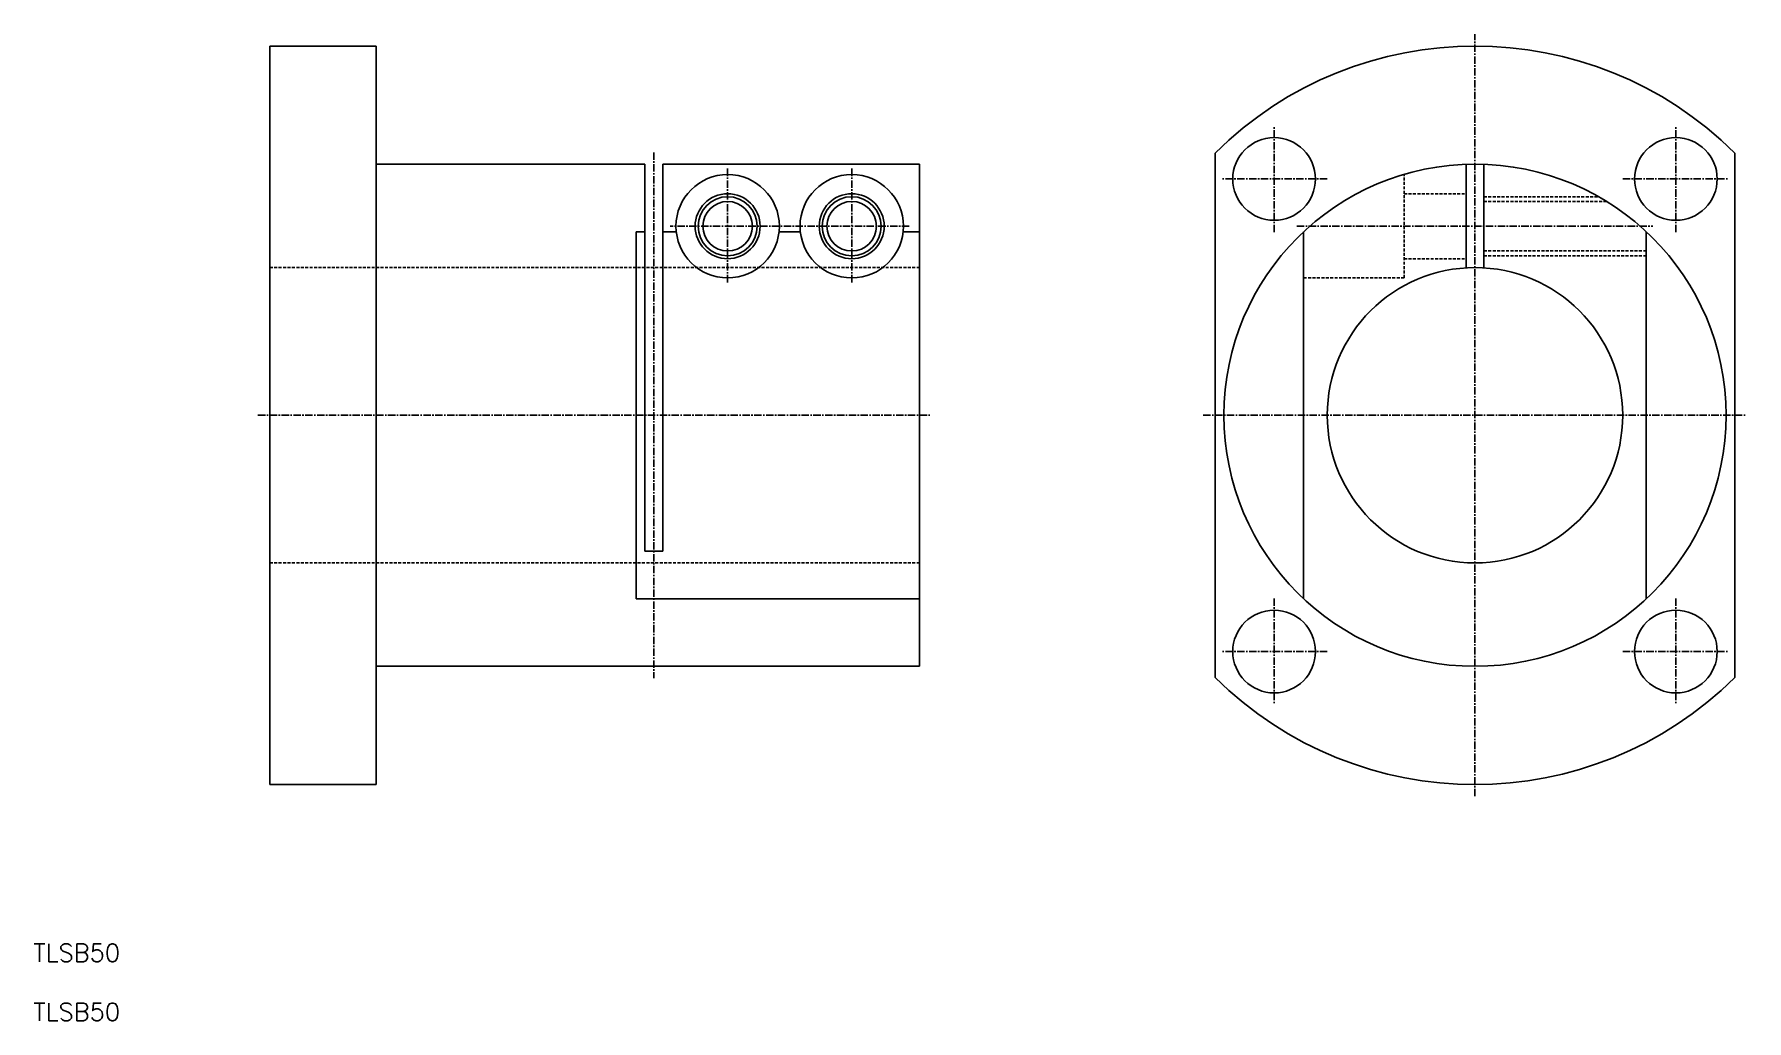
# Model space of a CAD drawing. Extents: x 10 to 300, y 10 to 177.
import ezdxf

# ---------------------------------------------------------------- set-up
doc = ezdxf.new("R2010")
doc.units = 0
doc.linetypes.add('CENTER', pattern=[2, 1.25, -0.25, 0.25, -0.25])
doc.linetypes.add('DASHED', pattern=[0.75, 0.5, -0.25])
doc.layers.get('0').update_dxf_attribs({"linetype": 'CONTINUOUS'})
doc.layers.add('CENTER', color=1, linetype='CENTER')
doc.styles.get("Standard").update_dxf_attribs({"font": 'txt.shx'})

msp = doc.modelspace()

# ---------------------------------------------------------------- linework, layer by layer
at = {"color": 7, "linetype": 'CONTINUOUS'}
for p, q in [((50, 175), (50, 50)), ((68, 175), (50, 175)), ((68, 50), (68, 175)), ((210, 68.11), (210, 156.89)), ((298, 68.11), (298, 156.89)), ((68, 155), (113.5, 155)), ((113.5, 155), (113.5, 89.5)), ((116.5, 155), (116.5, 89.5)), ((116.5, 155), (160, 155)), ((160, 155), (160, 70)), ((252.5, 137.45), (252.5, 154.97)), ((255.5, 137.45), (255.5, 154.97)), ((112, 143.57), (112, 81.43)), ((112, 143.57), (113.5, 143.57)), ((116.5, 143.57), (118.8, 143.57)), ((136.2, 143.57), (139.8, 143.57)), ((157.2, 143.57), (160, 143.57)), ((225, 81.43), (225, 143.57)), ((283, 81.43), (283, 143.57)), ((113.5, 89.5), (116.5, 89.5)), ((112, 81.43), (160, 81.43)), ((68, 70), (160, 70)), ((68, 50), (50, 50))]:
    msp.add_line(p, q, dxfattribs=at)
at = {"color": 3, "linetype": 'DASHED'}
for p, q in [((241.93, 153.25), (242, 153.25)), ((242, 135.75), (242, 153.25)), ((242, 150), (252.5, 150)), ((255.5, 149.5), (274.91, 149.5)), ((255.5, 148.69), (276.29, 148.69)), ((255.5, 140.31), (283, 140.31)), ((255.5, 139.5), (283, 139.5)), ((50, 137.5), (160, 137.5)), ((242, 139), (252.5, 139)), ((225, 135.75), (242, 135.75)), ((50, 87.5), (160, 87.5))]:
    msp.add_line(p, q, dxfattribs=at)
at = {"color": 7, "linetype": 'CONTINUOUS'}
for centre, radius in [((220, 152.5), 7), ((288, 152.5), 7), ((254, 112.5), 42.5), ((127.5, 144.5), 8.75), ((148.5, 144.5), 8.75), ((127.5, 144.5), 5.5), ((127.5, 144.5), 4.19), ((148.5, 144.5), 5.5), ((148.5, 144.5), 4.19), ((254, 112.5), 25), ((220, 72.5), 7), ((288, 72.5), 7)]:
    msp.add_circle(centre, radius, dxfattribs=at)
at = {"color": 3, "linetype": 'CONTINUOUS'}
for centre in [(127.5, 144.5), (148.5, 144.5)]:
    msp.add_circle(centre, 5, dxfattribs=at)
at = {"color": 7, "linetype": 'CONTINUOUS'}
for start, end in [(45.2512, 134.7488), (225.2512, 314.7488)]:
    msp.add_arc((254, 112.5), 62.5, start, end, dxfattribs=at)
at = {"layer": 'CENTER', "color": 1, "linetype": 'CENTER'}
for p, q in [((254, 48), (254, 177)), ((220, 143.5), (220, 161.5)), ((288, 143.5), (288, 161.5)), ((115, 157), (115, 68)), ((127.5, 154.25), (127.5, 134.75)), ((148.5, 154.25), (148.5, 134.75)), ((229, 152.5), (211, 152.5)), ((279, 152.5), (297, 152.5)), ((158.25, 144.5), (117.75, 144.5)), ((223.84, 144.5), (284.08, 144.5)), ((48, 112.5), (162, 112.5)), ((208, 112.5), (300, 112.5)), ((220, 81.5), (220, 63.5)), ((288, 81.5), (288, 63.5)), ((229, 72.5), (211, 72.5)), ((279, 72.5), (297, 72.5))]:
    msp.add_line(p, q, dxfattribs=at)

# ---------------------------------------------------------------- texts
at = {"color": 7, "linetype": 'CONTINUOUS'}
for p in [(10, 20), (10, 10)]:
    msp.add_text('TLSB50', height=3, dxfattribs=at).set_placement(p)

doc.saveas('drawing.dxf')
